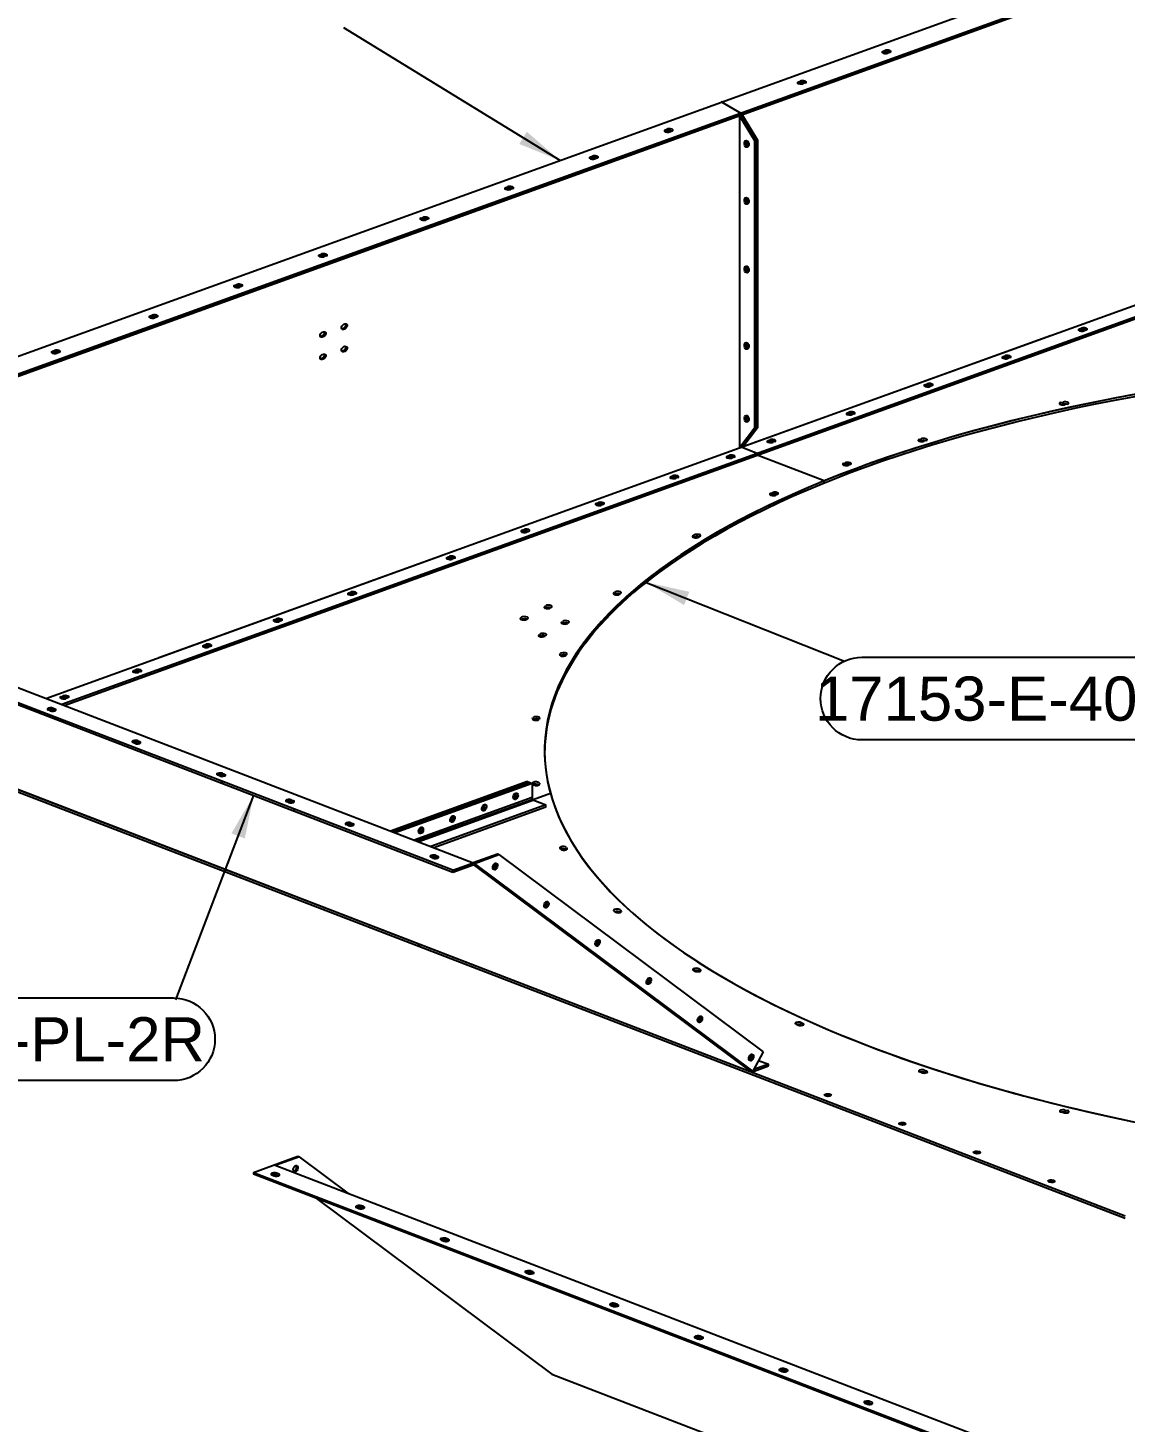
# Model space of a CAD drawing. Header units: millimetres. Extents: x 517777 to 536338, y -327622 to -292910.
# Drawn here: x 525717 to 527484, y -296902 to -294657 of the extents above; entities that cross this region are included whole.
import ezdxf
from ezdxf.enums import TextEntityAlignment as Align

# ---------------------------------------------------------------- set-up
doc = ezdxf.new("R2010")
doc.units = ezdxf.units.MM
doc.linetypes.add('CENTER', pattern=[50.8, 31.75, -6.35, 6.35, -6.35])
doc.layers.add('2', color=3, linetype='CENTER')
doc.layers.add('3-TEXT', color=7, linetype='Continuous')
doc.styles.add('sAMMM', font='swissl.ttf', dxfattribs={"height": 30})
doc.styles.add('style10', font='swissl.ttf', dxfattribs={"height": 40})
doc.dimstyles.new('1', dxfattribs={"dimtxt": 40, "dimasz": 15, "dimexe": 1.25, "dimexo": 1, "dimgap": 10, "dimtad": 1, "dimdec": 7, "dimdsep": 46, "dimtxsty": 'sAMMM', "dimcen": 2.5, "dimclrd": 8, "dimclre": 8, "dimclrt": 6, "dimadec": 0, "dimazin": 0, "dimtfac": 1, "dimtdec": 7, "dimtmove": 0, "dimatfit": 3, "dimfxl": 1, "dimarcsym": 0})

msp = doc.modelspace()

# ---------------------------------------------------------------- linework, layer by layer
at = {"color": 2, "extrusion": (0.012987, 0.927814, 0.372818)}
for p, q in [((528565.04, -294152.24, -4952.97), (524985.72, -295444.48, -4952.97)), ((528603.72, -294167.03, 49529.68), (525024.4, -295459.27, 49529.68)), ((528602.07, -294171.09, 49529.68), (525029.05, -295461.06, 49529.68)), ((525024.4, -295459.27, 49529.68), (527371.35, -294611.95, 49529.68)), ((527373.54, -294611.16, 49529.68), (526282.87, -295004.92, 49529.68)), ((527094.11, -294695, 49529.68), (527097.39, -294693.82, 49529.68)), ((527097.35, -294696.69, 49529.68), (527094.12, -294697.85, 49529.68)), ((527105.03, -294696.76, 49529.68), (527101.75, -294697.94, 49529.68)), ((526957.78, -294744.22, 49529.68), (526961.05, -294743.04, 49529.68)), ((526961.01, -294745.91, 49529.68), (526957.78, -294747.07, 49529.68)), ((526968.69, -294745.98, 49529.68), (526965.42, -294747.16, 49529.68)), ((526832.62, -294775.93, 49529.68), (526865.06, -294794.73, 49529.68)), ((526743.35, -294821.64, 49529.68), (526746.62, -294820.46, 49529.68)), ((526746.58, -294823.32, 49529.68), (526743.35, -294824.49, 49529.68)), ((526754.26, -294823.4, 49529.68), (526750.99, -294824.58, 49529.68)), ((526622.75, -294865.18, 49529.68), (526626.02, -294864, 49529.68)), ((526625.98, -294866.86, 49529.68), (526622.75, -294868.03, 49529.68)), ((526633.66, -294866.94, 49529.68), (526630.39, -294868.12, 49529.68)), ((526486.41, -294914.4, 49529.68), (526489.69, -294913.22, 49529.68)), ((526489.65, -294916.08, 49529.68), (526486.42, -294917.25, 49529.68)), ((526497.32, -294916.16, 49529.68), (526494.05, -294917.34, 49529.68)), ((526350.08, -294963.62, 49529.68), (526353.35, -294962.44, 49529.68)), ((526353.31, -294965.3, 49529.68), (526350.08, -294966.47, 49529.68)), ((526360.99, -294965.38, 49529.68), (526357.72, -294966.56, 49529.68)), ((526864.14, -295333.04, 49529.68), (527850.55, -294976.92, 49529.68)), ((526282.87, -295004.92, 49529.68), (525024.4, -295459.27, 49529.68)), ((526186.48, -295022.69, 49529.68), (526189.75, -295021.5, 49529.68)), ((526189.71, -295024.37, 49529.68), (526186.48, -295025.53, 49529.68)), ((526197.39, -295024.44, 49529.68), (526194.12, -295025.63, 49529.68)), ((526050.15, -295071.91, 49529.68), (526053.42, -295070.73, 49529.68)), ((526053.38, -295073.59, 49529.68), (526050.15, -295074.75, 49529.68)), ((526061.06, -295073.66, 49529.68), (526057.78, -295074.85, 49529.68)), ((526339.93, -295544.4, 49529.68), (527604.41, -295087.88, 49529.68)), ((527604.45, -295085.02, 49529.68), (526339.97, -295541.54, 49529.68)), ((525913.81, -295121.13, 49529.68), (525917.08, -295119.95, 49529.68)), ((525917.04, -295122.81, 49529.68), (525913.81, -295123.97, 49529.68)), ((525924.72, -295122.88, 49529.68), (525921.45, -295124.07, 49529.68)), ((527410.33, -295142.08, 49529.68), (527413.6, -295140.9, 49529.68)), ((527413.56, -295143.76, 49529.68), (527410.33, -295144.93, 49529.68)), ((527421.24, -295143.84, 49529.68), (527417.97, -295145.02, 49529.68)), ((525927.59, -295671.16, 49529.68), (527363.66, -295152.7, 49529.68)), ((525756.33, -295177.98, 49529.68), (525759.6, -295176.8, 49529.68)), ((525759.56, -295179.66, 49529.68), (525756.33, -295180.83, 49529.68)), ((525767.24, -295179.74, 49529.68), (525763.97, -295180.92, 49529.68)), ((527287.33, -295186.49, 49529.68), (527290.6, -295185.31, 49529.68)), ((527290.56, -295188.17, 49529.68), (527287.33, -295189.34, 49529.68)), ((527298.24, -295188.25, 49529.68), (527294.97, -295189.43, 49529.68)), ((527161.9, -295231.77, 49529.68), (527165.18, -295230.59, 49529.68)), ((527165.14, -295233.45, 49529.68), (527161.91, -295234.62, 49529.68)), ((527172.82, -295233.53, 49529.68), (527169.54, -295234.71, 49529.68)), ((527380.51, -295260.58, 49529.68), (527384.45, -295259.72, 49529.68)), ((527036.48, -295277.05, 49529.68), (527039.75, -295275.87, 49529.68)), ((527039.71, -295278.74, 49529.68), (527036.48, -295279.9, 49529.68)), ((527047.39, -295278.81, 49529.68), (527044.12, -295279.99, 49529.68)), ((527384.4, -295263.3, 49529.68), (527380.81, -295264.08, 49529.68)), ((527390.1, -295263.23, 49529.68), (527386.15, -295264.08, 49529.68)), ((526908.83, -295321.61, 49529.68), (526912.1, -295320.43, 49529.68)), ((526912.06, -295323.29, 49529.68), (526908.83, -295324.46, 49529.68)), ((526919.74, -295323.37, 49529.68), (526916.47, -295324.55, 49529.68)), ((527152.53, -295319.79, 49529.68), (527156.05, -295318.72, 49529.68)), ((527156, -295322.29, 49529.68), (527153.4, -295323.09, 49529.68)), ((527163.07, -295321.86, 49529.68), (527159.55, -295322.94, 49529.68)), ((526843.25, -295346.82, 49529.68), (526846.52, -295345.63, 49529.68)), ((526846.48, -295348.5, 49529.68), (526843.25, -295349.66, 49529.68)), ((526854.16, -295348.57, 49529.68), (526850.89, -295349.75, 49529.68)), ((526891.54, -295342.4, 49529.68), (526865.72, -295332.47, 49529.68)), ((526891.54, -295342.4, 49529.68), (526865.72, -295332.47, 49529.68)), ((526891.5, -295345.27, 49529.68), (526891.54, -295342.4, 49529.68)), ((526891.5, -295345.27, 49529.68), (526891.54, -295342.4, 49529.68)), ((526891.5, -295345.27, 49529.68), (526891.54, -295342.4, 49529.68)), ((526999.38, -295386.77, 49529.68), (526891.5, -295345.27, 49529.68)), ((527030.53, -295358.56, 104012.34), (527033.8, -295357.38, 104012.34)), ((527033.76, -295360.24, 104012.34), (527030.53, -295361.41, 104012.34)), ((527041.44, -295360.32, 104012.34), (527038.17, -295361.5, 104012.34)), ((526752.53, -295379.57, 49529.68), (526755.8, -295378.39, 49529.68)), ((526755.76, -295381.25, 49529.68), (526752.53, -295382.42, 49529.68)), ((526763.44, -295381.33, 49529.68), (526760.17, -295382.51, 49529.68)), ((526999.33, -295390.28, 49529.68), (526999.38, -295386.7, 49529.68)), ((526913.07, -295406.7, 104012.34), (526916.34, -295405.52, 104012.34)), ((526916.3, -295408.38, 104012.34), (526913.08, -295409.55, 104012.34)), ((526923.98, -295408.46, 104012.34), (526920.71, -295409.64, 104012.34)), ((526632.56, -295422.88, 49529.68), (526635.83, -295421.7, 49529.68)), ((526635.79, -295424.56, 49529.68), (526632.56, -295425.73, 49529.68)), ((526643.47, -295424.64, 49529.68), (526640.19, -295425.82, 49529.68)), ((524985.85, -295444.44, 49529.68), (526434.1, -296001.62, 49529.68)), ((524993.98, -295474.84, 49529.68), (526029.28, -295873.16, 49529.68)), ((526029.32, -295870.29, 49529.68), (524994.02, -295471.98, 49529.68)), ((526512.58, -295466.2, 49529.68), (526515.85, -295465.01, 49529.68)), ((526515.81, -295467.88, 49529.68), (526512.58, -295469.04, 49529.68)), ((526523.49, -295467.95, 49529.68), (526520.22, -295469.13, 49529.68)), ((526787.9, -295475.1, 49529.68), (526790.31, -295473.65, 49529.68)), ((526790.26, -295477.23, 49529.68), (526789.33, -295477.79, 49529.68)), ((526799.52, -295475.87, 49529.68), (526797.11, -295477.31, 49529.68)), ((525745.77, -295736.8, 49529.68), (526388.94, -295504.6, 49529.68)), ((526392.61, -295509.51, 49529.68), (526395.88, -295508.33, 49529.68)), ((526395.84, -295511.19, 49529.68), (526392.61, -295512.36, 49529.68)), ((526403.52, -295511.27, 49529.68), (526400.25, -295512.45, 49529.68)), ((526339.97, -295541.54, 49529.68), (526152.98, -295609.04, 49529.68)), ((526154.72, -295611.27, 49529.68), (526339.93, -295544.4, 49529.68)), ((526233.62, -295566.91, 49529.68), (526236.89, -295565.73, 49529.68)), ((526236.85, -295568.59, 49529.68), (526233.62, -295569.76, 49529.68)), ((526244.53, -295568.67, 49529.68), (526241.26, -295569.85, 49529.68)), ((526660.21, -295567.36, 49529.68), (526661.98, -295565.79, 49529.68)), ((526661.93, -295569.37, 49529.68), (526661.61, -295569.65, 49529.68)), ((526671.96, -295567.45, 49529.68), (526670.19, -295569.02, 49529.68)), ((526548.71, -295589.36, 49529.68), (526550.48, -295587.79, 49529.68)), ((526550.43, -295591.37, 49529.68), (526550.11, -295591.65, 49529.68)), ((526560.46, -295589.45, 49529.68), (526558.69, -295591.02, 49529.68)), ((526018.96, -295660.28, 49529.68), (526154.72, -295611.27, 49529.68)), ((526152.98, -295609.04, 49529.68), (526019, -295657.41, 49529.68)), ((526114.03, -295610.1, 49529.68), (526117.3, -295608.92, 49529.68)), ((526117.26, -295611.78, 49529.68), (526114.03, -295612.95, 49529.68)), ((526124.94, -295611.86, 49529.68), (526121.67, -295613.04, 49529.68)), ((526510.21, -295607.86, 49529.68), (526511.98, -295606.29, 49529.68)), ((526511.93, -295609.87, 49529.68), (526511.61, -295610.15, 49529.68)), ((526521.96, -295607.95, 49529.68), (526520.19, -295609.52, 49529.68)), ((526576.21, -295614.36, 49529.68), (526577.98, -295612.79, 49529.68)), ((526577.93, -295616.37, 49529.68), (526577.61, -295616.65, 49529.68)), ((526587.96, -295614.45, 49529.68), (526586.19, -295616.02, 49529.68)), ((526539.71, -295634.86, 49529.68), (526541.48, -295633.29, 49529.68)), ((526541.43, -295636.87, 49529.68), (526541.11, -295637.15, 49529.68)), ((526551.46, -295634.95, 49529.68), (526549.69, -295636.52, 49529.68)), ((526019, -295657.41, 49529.68), (525771.59, -295746.74, 49529.68)), ((525775.41, -295748.21, 49529.68), (526018.96, -295660.28, 49529.68)), ((526000.16, -295651.21, 49529.68), (526003.43, -295650.03, 49529.68)), ((526003.39, -295652.89, 49529.68), (526000.16, -295654.06, 49529.68)), ((526011.07, -295652.97, 49529.68), (526007.8, -295654.15, 49529.68)), ((526573.45, -295666.41, 49529.68), (526574.53, -295664.74, 49529.68)), ((526585.04, -295665.81, 49529.68), (526583.96, -295667.48, 49529.68)), ((525887.49, -295691.88, 49529.68), (525890.76, -295690.7, 49529.68)), ((525890.72, -295693.57, 49529.68), (525887.49, -295694.73, 49529.68)), ((525898.4, -295693.64, 49529.68), (525895.13, -295694.82, 49529.68)), ((525757.39, -295752.66, 49529.68), (525760.67, -295753.92, 49529.68)), ((525770.52, -295734.11, 49529.68), (525773.79, -295732.93, 49529.68)), ((525773.75, -295735.8, 49529.68), (525770.52, -295736.96, 49529.68)), ((525781.43, -295735.87, 49529.68), (525778.16, -295737.05, 49529.68)), ((525753.03, -295756.67, 49529.68), (525749.76, -295755.42, 49529.68)), ((525760.62, -295756.78, 49529.68), (525757.35, -295755.52, 49529.68)), ((525761.39, -295767.21, 49529.68), (525761.35, -295770.08, 49529.68)), ((526529.76, -295769.81, 49529.68), (526530.12, -295768.09, 49529.68)), ((526540.88, -295768.54, 49529.68), (526540.52, -295770.25, 49529.68)), ((525527.79, -295820.82, 49529.68), (526346.23, -296135.7, 49529.68)), ((525527.84, -295817.24, 49529.68), (526346.28, -296132.12, 49529.68)), ((526451.35, -296172.54, 49529.68), (525530.02, -295818.08, 49529.68)), ((525889.44, -295809.15, 49529.68), (525886.16, -295807.89, 49529.68)), ((525897.03, -295809.26, 49529.68), (525893.76, -295808, 49529.68)), ((525893.8, -295805.14, 49529.68), (525897.07, -295806.4, 49529.68)), ((526025.84, -295861.63, 49529.68), (526022.57, -295860.38, 49529.68)), ((526033.44, -295861.74, 49529.68), (526030.16, -295860.48, 49529.68)), ((526030.2, -295857.62, 49529.68), (526033.48, -295858.88, 49529.68)), ((526029.32, -295870.29, 49529.68), (526029.28, -295873.16, 49529.68)), ((526029.28, -295873.16, 49529.68), (526401.34, -296016.3, 49529.68)), ((526401.38, -296013.44, 49529.68), (526029.32, -295870.29, 49529.68)), ((526521.6, -295870.82, 49529.68), (526301.06, -295950.44, 49529.68)), ((526525.28, -295872.23, 49529.68), (526304.74, -295951.86, 49529.68)), ((526528.97, -295873.65, 49529.68), (526308.43, -295953.28, 49529.68)), ((526530.19, -295875.01, 49529.68), (526529.83, -295873.28, 49529.68)), ((526558.52, -295889.91, 49529.68), (526530.53, -295900.02, 49529.68)), ((526540.6, -295873.09, 49529.68), (526540.96, -295874.82, 49529.68)), ((526136.75, -295904.3, 49529.68), (526133.47, -295903.04, 49529.68)), ((526144.34, -295904.41, 49529.68), (526141.07, -295903.15, 49529.68)), ((526141.11, -295900.29, 49529.68), (526144.38, -295901.55, 49529.68)), ((526528.97, -295896.56, 49529.68), (526339.15, -295965.09, 49529.68)), ((526529.94, -295899.38, 49529.68), (526343.4, -295966.73, 49529.68)), ((526531.93, -295900.87, 49529.68), (526346.35, -295967.86, 49529.68)), ((526551.19, -295908.28, 49529.68), (526365.62, -295975.27, 49529.68)), ((526551.19, -295911.88, 49529.68), (526370.44, -295977.13, 49529.68)), ((526145.11, -295914.84, 49529.68), (526145.07, -295917.7, 49529.68)), ((526232.88, -295941.29, 49529.68), (526229.6, -295940.03, 49529.68)), ((526240.47, -295941.39, 49529.68), (526237.2, -295940.13, 49529.68)), ((526237.24, -295937.27, 49529.68), (526240.51, -295938.53, 49529.68)), ((526574.76, -295979.42, 49529.68), (526573.68, -295977.72, 49529.68)), ((526584.18, -295976.91, 49529.68), (526585.26, -295978.6, 49529.68)), ((526369.28, -295993.77, 49529.68), (526366.01, -295992.51, 49529.68)), ((526376.88, -295993.87, 49529.68), (526373.6, -295992.61, 49529.68)), ((526373.64, -295989.75, 49529.68), (526376.92, -295991.01, 49529.68)), ((526401.38, -296013.44, 49529.68), (526473.25, -295987.49, 49529.68)), ((526473.25, -295987.49, 49529.68), (526434.1, -296001.62, 49529.68)), ((526434.1, -296001.62, 49529.68), (526882.33, -296335.95, 49529.68)), ((526436.28, -296002.46, 49529.68), (526434.1, -296001.62, 49529.68)), ((526436.28, -296002.46, 49529.68), (526475.43, -295988.33, 49529.68)), ((526475.43, -295988.33, 49529.68), (526473.25, -295987.49, 49529.68)), ((526475.43, -295988.33, 49529.68), (526900.94, -296305.71, 49529.68)), ((526401.34, -296016.3, 49529.68), (526434.06, -296004.49, 49529.68)), ((526401.38, -296013.44, 49529.68), (526401.34, -296016.3, 49529.68)), ((526434.07, -296004.01, 49529.68), (526434.06, -296004.49, 49529.68)), ((526434.07, -296004.01, 49529.68), (526882.29, -296338.34, 49529.68)), ((526884.51, -296336.79, 49529.68), (526436.28, -296002.46, 49529.68)), ((526662.35, -296080.46, 49529.68), (526660.58, -296078.85, 49529.68)), ((526670.86, -296081.32, 49529.68), (526670.51, -296081.01, 49529.68)), ((526670.56, -296077.43, 49529.68), (526672.33, -296079.04, 49529.68)), ((526346.28, -296132.12, 49529.68), (526346.23, -296135.7, 49529.68)), ((526346.23, -296135.7, 49529.68), (526346.28, -296132.12, 49529.68)), ((526346.23, -296135.7, 49529.68), (527483.87, -296573.39, 49529.68)), ((526346.28, -296132.12, 49529.68), (527483.92, -296569.81, 49529.68)), ((526790.82, -296175.67, 49529.68), (526788.4, -296174.17, 49529.68)), ((526798.53, -296176.35, 49529.68), (526797.56, -296175.75, 49529.68)), ((526797.61, -296172.17, 49529.68), (526800.03, -296173.67, 49529.68)), ((526956.99, -296262.68, 49529.68), (526953.99, -296261.33, 49529.68)), ((526963.9, -296263.17, 49529.68), (526962.15, -296262.39, 49529.68)), ((526962.2, -296258.81, 49529.68), (526965.21, -296260.16, 49529.68)), ((526878.42, -296313.64, 49529.68), (526880.63, -296314.49, 49529.68)), ((526900.94, -296305.71, 49529.68), (526884.51, -296336.79, 49529.68)), ((526882.29, -296338.34, 49529.68), (526909.56, -296328.5, 49529.68)), ((526884.51, -296336.79, 49529.68), (526882.33, -296335.95, 49529.68)), ((526909.6, -296325.63, 49529.68), (526885.88, -296334.2, 49529.68)), ((526893.65, -296319.5, 49529.68), (526909.6, -296325.63, 49529.68)), ((526909.56, -296328.5, 49529.68), (526909.6, -296325.63, 49529.68)), ((527156.79, -296339.35, 49529.68), (527153.27, -296338.19, 49529.68)), ((527162.87, -296339.66, 49529.68), (527160.23, -296338.79, 49529.68)), ((527160.28, -296335.21, 49529.68), (527163.8, -296336.37, 49529.68)), ((527385.28, -296403.8, 49529.68), (527381.33, -296402.85, 49529.68)), ((527390.56, -296403.94, 49529.68), (527386.92, -296403.07, 49529.68)), ((527386.97, -296399.49, 49529.68), (527390.92, -296400.44, 49529.68)), ((526080, -296499.83, 49529.68), (526151.87, -296473.88, 49529.68)), ((526154.05, -296474.72, 49529.68), (526114.9, -296488.85, 49529.68)), ((527583.59, -297053.9, 49529.68), (526114.9, -296488.85, 49529.68)), ((526151.87, -296473.88, 49529.68), (526154.05, -296474.72, 49529.68)), ((526234.89, -296535.02, 49529.68), (526154.05, -296474.72, 49529.68)), ((526080, -296499.83, 49529.68), (526079.96, -296502.69, 49529.68)), ((527550.83, -297068.58, 49529.68), (526079.96, -296502.69, 49529.68)), ((526080, -296499.83, 49529.68), (527550.87, -297065.72, 49529.68)), ((526110, -296504.05, 49529.68), (526113.28, -296505.31, 49529.68)), ((526117.6, -296504.16, 49529.68), (526120.87, -296505.41, 49529.68)), ((526120.91, -296502.55, 49529.68), (526117.64, -296501.29, 49529.68)), ((526181.57, -296541.78, 49529.68), (526560.91, -296824.73, 49529.68)), ((526246.41, -296556.53, 49529.68), (526249.68, -296557.79, 49529.68)), ((526254.01, -296556.64, 49529.68), (526257.28, -296557.89, 49529.68)), ((526257.32, -296555.03, 49529.68), (526254.05, -296553.77, 49529.68)), ((526393.73, -296607.51, 49529.68), (526390.45, -296606.25, 49529.68)), ((526382.82, -296609.01, 49529.68), (526386.09, -296610.27, 49529.68)), ((526390.41, -296609.12, 49529.68), (526393.69, -296610.38, 49529.68)), ((526519.23, -296661.49, 49529.68), (526522.5, -296662.75, 49529.68)), ((526526.82, -296661.6, 49529.68), (526530.09, -296662.86, 49529.68)), ((526530.13, -296659.99, 49529.68), (526526.86, -296658.73, 49529.68)), ((526655.63, -296713.97, 49529.68), (526658.91, -296715.23, 49529.68)), ((526663.23, -296714.08, 49529.68), (526666.5, -296715.34, 49529.68)), ((526666.54, -296712.47, 49529.68), (526663.27, -296711.21, 49529.68)), ((526802.95, -296764.95, 49529.68), (526799.67, -296763.69, 49529.68)), ((526792.04, -296766.45, 49529.68), (526795.31, -296767.71, 49529.68)), ((526799.63, -296766.56, 49529.68), (526802.91, -296767.82, 49529.68)), ((526560.91, -296824.73, 49529.68), (527905.5, -297342.04, 49529.68)), ((526928.45, -296818.93, 49529.68), (526931.72, -296820.19, 49529.68)), ((526936.04, -296819.04, 49529.68), (526939.31, -296820.3, 49529.68)), ((526939.35, -296817.43, 49529.68), (526936.08, -296816.17, 49529.68)), ((527064.85, -296871.41, 49529.68), (527068.13, -296872.67, 49529.68)), ((527072.45, -296871.52, 49529.68), (527075.72, -296872.78, 49529.68)), ((527075.76, -296869.91, 49529.68), (527072.49, -296868.65, 49529.68))]:
    msp.add_line(p, q, dxfattribs=at)
at = {"color": 2, "extrusion": (0.209441, 0.903959, 0.372818)}
for p, q in [((526863.08, -294798.92, 49529.68), (526887.12, -294838.54, 49529.68)), ((526863.44, -295332.89, 49529.68), (526863.44, -294799.5, 49529.68)), ((526865.12, -294798.18, 49529.68), (526889.42, -294838.23, 49529.68)), ((526865.12, -294798.18, 49529.68), (526889.42, -294838.23, 49529.68)), ((526867.16, -294797.45, 49529.68), (526891.71, -294837.92, 49529.68)), ((526889.42, -294838.23, 49529.68), (526887.12, -294838.54, 49529.68)), ((526887.12, -294838.54, 49529.68), (526887.12, -295301.74, 49529.68)), ((526891.71, -294837.92, 49529.68), (526889.42, -294838.23, 49529.68)), ((526889.42, -294838.23, 49529.68), (526889.42, -295301.44, 49529.68)), ((526889.42, -294838.23, 49529.68), (526889.42, -295301.44, 49529.68)), ((526891.71, -294837.92, 49529.68), (526891.71, -295301.13, 49529.68)), ((526887.12, -295301.74, 49529.68), (526863.44, -295332.89, 49529.68)), ((526889.42, -295301.44, 49529.68), (526865.74, -295332.59, 49529.68)), ((526889.42, -295301.44, 49529.68), (526865.74, -295332.59, 49529.68)), ((526891.71, -295301.13, 49529.68), (526868.04, -295332.28, 49529.68)), ((526889.42, -295301.44, 49529.68), (526887.12, -295301.74, 49529.68)), ((526891.71, -295301.13, 49529.68), (526889.42, -295301.44, 49529.68))]:
    msp.add_line(p, q, dxfattribs=at)
at = {"color": 2}
for p, q in [((526865.06, -294794.73, 49529.68), (526865.08, -294798.2, 49529.68)), ((526521.6, -295870.82, 49529.68), (526528.97, -295873.65, 49529.68)), ((526528.97, -295873.65, 49529.68), (526528.97, -295896.56, 49529.68)), ((526531.93, -295900.87, 49529.68), (526551.19, -295908.28, 49529.68)), ((526551.19, -295911.88, 49529.68), (526551.19, -295908.28, 49529.68))]:
    msp.add_line(p, q, dxfattribs=at)
msp.add_arc((526533.58, -295896.56, 49529.68), 4.61, 180, 248.95667, dxfattribs=at)
for centre, major_axis, ratio, start_param, end_param in [((527097.93, -294696.47, 49529.68), (-5.4, 0.08), 0.3728176, 5.5032742, 8.6448669), ((527101.17, -294698.15, 49529.68), (-5.4, 0.08), 0.3728176, 3.932611, 5.5032742), ((527101.21, -294695.29, 49529.68), (5.4, -0.08), 0.3728176, 5.5032742, 8.6448669), ((526961.6, -294745.69, 49529.68), (-5.4, 0.08), 0.3728176, 5.5032742, 8.6448669), ((526964.83, -294747.38, 49529.68), (-5.4, 0.08), 0.3728176, 3.932611, 5.5032742), ((526964.87, -294744.51, 49529.68), (5.4, -0.08), 0.3728176, 5.5032742, 8.6448669), ((526747.17, -294823.11, 49529.68), (-5.4, 0.08), 0.3728176, 5.5032742, 8.6448669), ((526750.4, -294824.79, 49529.68), (-5.4, 0.08), 0.3728176, 3.932611, 5.5032742), ((526750.44, -294821.93, 49529.68), (5.4, -0.08), 0.3728176, 5.5032742, 8.6448669), ((526876.55, -294843.78, 49529.68), (-0.72, 5.35), 0.659718, 0.3315082, 2.8100845), ((526876.55, -294843.78, 49529.68), (0.72, -5.35), 0.659718, 3.4731008, 5.9516771), ((526878.85, -294843.48, 49529.68), (-0.72, 5.35), 0.659718, 0.7088206, 2.432772), ((526626.57, -294866.65, 49529.68), (-5.4, 0.08), 0.3728176, 5.5032742, 8.6448669), ((526629.8, -294868.33, 49529.68), (-5.4, 0.08), 0.3728176, 3.932611, 5.5032742), ((526629.84, -294865.47, 49529.68), (5.4, -0.08), 0.3728176, 5.5032742, 8.6448669), ((526490.23, -294915.87, 49529.68), (-5.4, 0.08), 0.3728176, 5.5032742, 8.6448669), ((526493.47, -294917.55, 49529.68), (-5.4, 0.08), 0.3728176, 3.932611, 5.5032742), ((526493.51, -294914.69, 49529.68), (5.4, -0.08), 0.3728176, 5.5032742, 8.6448669), ((526876.55, -294935.54, 49529.68), (-0.72, 5.35), 0.659718, 0.3315082, 2.8100845), ((526876.55, -294935.54, 49529.68), (0.72, -5.35), 0.659718, 3.4731008, 5.9516771), ((526878.85, -294935.24, 49529.68), (-0.72, 5.35), 0.659718, 0.7088206, 2.432772), ((526353.9, -294965.09, 49529.68), (-5.4, 0.08), 0.3728176, 5.5032742, 8.6448669), ((526357.13, -294966.77, 49529.68), (-5.4, 0.08), 0.3728176, 3.932611, 5.5032742), ((526357.17, -294963.91, 49529.68), (5.4, -0.08), 0.3728176, 5.5032742, 8.6448669), ((526190.3, -295024.16, 49529.68), (-5.4, 0.08), 0.3728176, 5.5032742, 8.6448669), ((526193.53, -295025.84, 49529.68), (-5.4, 0.08), 0.3728176, 3.932611, 5.5032742), ((526193.57, -295022.97, 49529.68), (5.4, -0.08), 0.3728176, 5.5032742, 8.6448669), ((526876.55, -295046.02, 49529.68), (-0.72, 5.35), 0.659718, 0.3315082, 2.8100845), ((526876.55, -295046.02, 49529.68), (0.72, -5.35), 0.659718, 3.4731008, 5.9516771), ((526878.85, -295045.71, 49529.68), (-0.72, 5.35), 0.659718, 0.7088206, 2.432772), ((526053.97, -295073.38, 49529.68), (-5.4, 0.08), 0.3728176, 5.5032742, 8.6448669), ((526057.2, -295075.06, 49529.68), (-5.4, 0.08), 0.3728176, 3.932611, 5.5032742), ((526057.24, -295072.19, 49529.68), (5.4, -0.08), 0.3728176, 5.5032742, 8.6448669), ((525917.63, -295122.6, 49529.68), (-5.4, 0.08), 0.3728176, 5.5032742, 8.6448669), ((525920.86, -295124.28, 49529.68), (-5.4, 0.08), 0.3728176, 3.932611, 5.5032742), ((525920.9, -295121.42, 49529.68), (5.4, -0.08), 0.3728176, 5.5032742, 8.6448669), ((526190.38, -295149.15, 49529.68), (-3.99, -3.64), 0.659718, 1.0517075, 2.8100845), ((526224.85, -295136.71, 49529.68), (-3.99, -3.64), 0.659718, 0.3315082, 1.0517075), ((526224.85, -295136.71, 49529.68), (-3.99, -3.64), 0.659718, 1.0517075, 2.8100845), ((527414.15, -295143.55, 49529.68), (-5.4, 0.08), 0.3728176, 5.5032742, 8.6448669), ((527415.75, -295145.82, 49529.68), (5.4, -0.08), 0.3728176, 0.7910183, 2.7878469), ((527417.38, -295145.23, 49529.68), (-5.4, 0.08), 0.3728176, 3.932611, 5.5032742), ((527417.42, -295142.37, 49529.68), (5.4, -0.08), 0.3728176, 5.5032742, 8.6448669), ((526190.38, -295149.15, 49529.68), (-3.99, -3.64), 0.659718, 0.3315082, 1.0517075), ((526224.85, -295172.71, 49529.68), (-3.99, -3.64), 0.659718, 1.0517075, 2.8100845), ((526876.55, -295169.06, 49529.68), (-0.72, 5.35), 0.659718, 0.3315082, 2.8100845), ((526876.55, -295169.06, 49529.68), (0.72, -5.35), 0.659718, 3.4731008, 5.9516771), ((526878.85, -295168.75, 49529.68), (-0.72, 5.35), 0.659718, 0.7088206, 2.432772), ((525760.15, -295179.45, 49529.68), (-5.4, 0.08), 0.3728176, 5.5032742, 8.6448669), ((525763.38, -295181.13, 49529.68), (-5.4, 0.08), 0.3728176, 3.932611, 5.5032742), ((525763.42, -295178.27, 49529.68), (5.4, -0.08), 0.3728176, 5.5032742, 8.6448669), ((526190.38, -295185.15, 49529.68), (-3.99, -3.64), 0.659718, 0.3315082, 1.0517075), ((526190.38, -295185.15, 49529.68), (-3.99, -3.64), 0.659718, 1.0517075, 2.8100845), ((526224.85, -295172.71, 49529.68), (-3.99, -3.64), 0.659718, 0.3315082, 1.0517075), ((527291.15, -295187.96, 49529.68), (-5.4, 0.08), 0.3728176, 5.5032742, 8.6448669), ((527292.75, -295190.23, 49529.68), (5.4, -0.08), 0.3728176, 0.7910183, 2.7878469), ((527294.38, -295189.64, 49529.68), (-5.4, 0.08), 0.3728176, 3.932611, 5.5032742), ((527294.42, -295186.78, 49529.68), (5.4, -0.08), 0.3728176, 5.5032742, 8.6448669), ((528322.18, -295842.94, 49529.68), (-1773.1, 24.82, 0), 0.3728176, -1.2252297, 1.4261079), ((527165.72, -295233.24, 49529.68), (-5.4, 0.08), 0.3728176, 5.5032742, 8.6448669), ((527167.32, -295235.51, 49529.68), (5.4, -0.08), 0.3728176, 0.7910183, 2.7878469), ((527168.96, -295234.92, 49529.68), (-5.4, 0.08), 0.3728176, 3.932611, 5.5032742), ((527169, -295232.06, 49529.68), (5.4, -0.08), 0.3728176, 5.5032742, 8.6448669), ((528322.2, -295846.55, 49529.68), (-1773.1, 24.82, 0), 0.3728176, 5.1802035, 5.826595), ((528322.25, -295842.97, 49529.68), (1773.1, -24.82, 0), 0.3728176, 2.0386109, 2.6850023), ((527383.33, -295262.33, 49529.68), (-5.4, 0.08), 0.3728176, 5.2676548, 8.4092474), ((527387.27, -295261.47, 49529.68), (5.4, -0.08), 0.3728176, 5.2676548, 8.4092474), ((526876.55, -295286.23, 49529.68), (-0.72, 5.35), 0.659718, 0.3315082, 2.8100845), ((526876.55, -295286.23, 49529.68), (0.72, -5.35), 0.659718, 3.4731008, 5.9516771), ((526878.85, -295285.93, 49529.68), (-0.72, 5.35), 0.659718, 0.7088206, 2.432772), ((527040.3, -295278.52, 49529.68), (-5.4, 0.08), 0.3728176, 5.5032742, 8.6448669), ((527041.89, -295280.8, 49529.68), (5.4, -0.08), 0.3728176, 0.7910183, 2.7878469), ((527043.53, -295280.21, 49529.68), (-5.4, 0.08), 0.3728176, 3.932611, 5.5032742), ((527043.57, -295277.34, 49529.68), (5.4, -0.08), 0.3728176, 5.5032742, 8.6448669), ((527387.22, -295265.05, 49529.68), (5.4, -0.08), 0.3728176, 1.0912531, 2.1260621), ((526912.65, -295323.08, 49529.68), (-5.4, 0.08), 0.3728176, 5.5032742, 8.6448669), ((526914.24, -295325.35, 49529.68), (5.4, -0.08), 0.3728176, 0.7910183, 2.7878469), ((526915.88, -295324.76, 49529.68), (-5.4, 0.08), 0.3728176, 3.932611, 5.5032742), ((526915.92, -295321.9, 49529.68), (5.4, -0.08), 0.3728176, 5.5032742, 8.6448669), ((527156.04, -295321.37, 49529.68), (-5.4, 0.08), 0.3728176, 5.4247344, 8.5663271), ((527159.51, -295323.87, 49529.68), (5.4, -0.08), 0.3728176, 1.0650975, 2.2831418), ((527159.56, -295320.29, 49529.68), (5.4, -0.08), 0.3728176, 5.4247344, 8.5663271), ((526847.07, -295348.29, 49529.68), (-5.4, 0.08), 0.3728176, 5.5032742, 8.6448669), ((526848.66, -295350.56, 49529.68), (5.4, -0.08), 0.3728176, 0.7910183, 2.7878469), ((526850.3, -295349.97, 49529.68), (-5.4, 0.08), 0.3728176, 3.932611, 5.5032742), ((526850.34, -295347.1, 49529.68), (5.4, -0.08), 0.3728176, 5.5032742, 8.6448669), ((527034.35, -295360.03, 104012.34), (-5.4, 0.08), 0.3728176, 5.5032742, 8.6448669), ((527035.95, -295362.3, 104012.34), (5.4, -0.08), 0.3728176, 0.7910183, 2.7878469), ((527037.58, -295361.71, 104012.34), (-5.4, 0.08), 0.3728176, 3.932611, 5.5032742), ((527037.62, -295358.85, 104012.34), (5.4, -0.08), 0.3728176, 5.5032742, 8.6448669), ((526756.35, -295381.04, 49529.68), (-5.4, 0.08), 0.3728176, 5.5032742, 8.6448669), ((526757.94, -295383.31, 49529.68), (5.4, -0.08), 0.3728176, 0.7910183, 2.7878469), ((526759.58, -295382.72, 49529.68), (-5.4, 0.08), 0.3728176, 3.932611, 5.5032742), ((526759.62, -295379.86, 49529.68), (5.4, -0.08), 0.3728176, 5.5032742, 8.6448669), ((526916.89, -295408.17, 104012.34), (-5.4, 0.08), 0.3728176, 5.5032742, 8.6448669), ((526918.49, -295410.44, 104012.34), (5.4, -0.08), 0.3728176, 0.7910183, 2.7878469), ((526920.12, -295409.85, 104012.34), (-5.4, 0.08), 0.3728176, 3.932611, 5.5032742), ((526920.16, -295406.99, 104012.34), (5.4, -0.08), 0.3728176, 5.5032742, 8.6448669), ((526636.38, -295424.35, 49529.68), (-5.4, 0.08), 0.3728176, 5.5032742, 8.6448669), ((526637.97, -295426.62, 49529.68), (5.4, -0.08), 0.3728176, 0.7910183, 2.7878469), ((526639.61, -295426.03, 49529.68), (-5.4, 0.08), 0.3728176, 3.932611, 5.5032742), ((526639.65, -295423.17, 49529.68), (5.4, -0.08), 0.3728176, 5.5032742, 8.6448669), ((526516.4, -295467.67, 49529.68), (-5.4, 0.08), 0.3728176, 5.5032742, 8.6448669), ((526518, -295469.94, 49529.68), (5.4, -0.08), 0.3728176, 0.7910183, 2.7878469), ((526519.63, -295469.35, 49529.68), (-5.4, 0.08), 0.3728176, 3.932611, 5.5032742), ((526519.67, -295466.48, 49529.68), (5.4, -0.08), 0.3728176, 5.5032742, 8.6448669), ((526792.5, -295476.2, 49529.68), (-5.4, 0.08), 0.3728176, 5.7388937, 8.8804863), ((526794.87, -295478.34, 49529.68), (-5.4, 0.08), 0.3728176, 4.0885717, 5.7388937), ((526794.92, -295474.76, 49529.68), (5.4, -0.08), 0.3728176, 5.7388937, 8.8804863), ((526399.7, -295509.8, 49529.68), (5.4, -0.08), 0.3728176, 5.5032742, 8.6448669), ((526396.43, -295510.98, 49529.68), (-5.4, 0.08), 0.3728176, 5.5032742, 8.6448669), ((526398.02, -295513.25, 49529.68), (5.4, -0.08), 0.3728176, 0.7910183, 2.7878469), ((526399.66, -295512.66, 49529.68), (-5.4, 0.08), 0.3728176, 3.932611, 5.5032742), ((528322.25, -295842.97, 49529.68), (1773.1, -24.82, 0), 0.3728176, 2.6850023, 3.4616984), ((528322.2, -295846.55, 49529.68), (-1773.1, 24.82, 0), 0.3728176, 5.826595, 6.2804782), ((526237.44, -295568.38, 49529.68), (-5.4, 0.08), 0.3728176, 5.5032742, 8.6448669), ((526239.04, -295570.65, 49529.68), (5.4, -0.08), 0.3728176, 0.7910183, 2.7878469), ((526240.67, -295570.06, 49529.68), (-5.4, 0.08), 0.3728176, 3.932611, 5.5032742), ((526240.71, -295567.2, 49529.68), (5.4, -0.08), 0.3728176, 5.5032742, 8.6448669), ((526665.2, -295568.19, 49529.68), (-5.4, 0.08), 0.3728176, 5.8959733, 9.037566), ((526666.92, -295570.2, 49529.68), (-5.4, 0.08), 0.3728176, 3.9902564, 5.8959733), ((526666.97, -295566.62, 49529.68), (5.4, -0.08), 0.3728176, 5.8959733, 9.037566), ((526553.7, -295590.19, 49529.68), (-5.4, 0.08), 0.3728176, 5.8959733, 9.037566), ((526555.42, -295592.2, 49529.68), (-5.4, 0.08), 0.3728176, 3.9902564, 5.8959733), ((526555.47, -295588.62, 49529.68), (5.4, -0.08), 0.3728176, 5.8959733, 9.037566), ((526117.85, -295611.57, 49529.68), (-5.4, 0.08), 0.3728176, 5.5032742, 8.6448669), ((526119.06, -295613.96, 49529.68), (5.4, -0.08), 0.3728176, 2.4572559, 2.6882557), ((526119.06, -295613.96, 49529.68), (5.4, -0.08), 0.3728176, 0.7908853, 2.2661072), ((526121.08, -295613.25, 49529.68), (-5.4, 0.08), 0.3728176, 3.932611, 5.5032742), ((526121.12, -295610.39, 49529.68), (5.4, -0.08), 0.3728176, 5.5032742, 8.6448669), ((526119.06, -295613.96, 49529.68), (5.4, -0.08), 0.3728176, 0.7864545, 0.7908853), ((526515.2, -295608.69, 49529.68), (-5.4, 0.08), 0.3728176, 5.8959733, 9.037566), ((526516.92, -295610.7, 49529.68), (-5.4, 0.08), 0.3728176, 3.9902564, 5.8959733), ((526516.97, -295607.12, 49529.68), (5.4, -0.08), 0.3728176, 5.8959733, 9.037566), ((526581.2, -295615.19, 49529.68), (-5.4, 0.08), 0.3728176, 5.8959733, 9.037566), ((526582.92, -295617.2, 49529.68), (-5.4, 0.08), 0.3728176, 3.9902564, 5.8959733), ((526582.97, -295613.62, 49529.68), (5.4, -0.08), 0.3728176, 5.8959733, 9.037566), ((526544.7, -295635.69, 49529.68), (-5.4, 0.08), 0.3728176, 5.8959733, 9.037566), ((526546.42, -295637.7, 49529.68), (-5.4, 0.08), 0.3728176, 3.9902564, 5.8959733), ((526546.47, -295634.12, 49529.68), (5.4, -0.08), 0.3728176, 5.8959733, 9.037566), ((526003.98, -295652.68, 49529.68), (-5.4, 0.08), 0.3728176, 5.5032742, 8.6448669), ((526005.19, -295655.08, 49529.68), (5.4, -0.08), 0.3728176, 2.4572559, 2.6882557), ((526005.19, -295655.08, 49529.68), (5.4, -0.08), 0.3728176, 0.7908853, 2.2661072), ((526007.21, -295654.36, 49529.68), (-5.4, 0.08), 0.3728176, 3.932611, 5.5032742), ((526007.25, -295651.5, 49529.68), (5.4, -0.08), 0.3728176, 5.5032742, 8.6448669), ((526005.19, -295655.08, 49529.68), (5.4, -0.08), 0.3728176, 0.7864545, 0.7908853), ((526579.78, -295665.28, 49529.68), (5.4, -0.08), 0.3728176, 6.0530529, 9.1946456), ((526578.71, -295666.94, 49529.68), (-5.4, 0.08), 0.3728176, 6.0530529, 9.1946456), ((526579.73, -295668.86, 49529.68), (-5.4, 0.08), 0.3728176, 3.8485142, 5.9850458), ((525891.31, -295693.35, 49529.68), (-5.4, 0.08), 0.3728176, 5.5032742, 8.6448669), ((525893.25, -295695.49, 49529.68), (5.4, -0.08), 0.3728176, 2.456172, 2.8888374), ((525893.25, -295695.49, 49529.68), (5.4, -0.08), 0.3728176, 0.7908853, 2.2671912), ((525894.54, -295695.04, 49529.68), (-5.4, 0.08), 0.3728176, 3.932611, 5.5032742), ((525894.58, -295692.17, 49529.68), (5.4, -0.08), 0.3728176, 5.5032742, 8.6448669), ((525893.25, -295695.49, 49529.68), (5.4, -0.08), 0.3728176, 0.7865574, 0.7908853), ((525777.61, -295734.4, 49529.68), (5.4, -0.08), 0.3728176, 5.5032742, 8.6448669), ((525753.57, -295754.04, 49529.68), (-5.4, 0.08), 0.3728176, 3.9324779, 7.0740706), ((525753.53, -295756.9, 49529.68), (-5.4, 0.08), 0.3728176, 3.9324779, 5.4921046), ((525756.85, -295755.3, 49529.68), (5.4, -0.08), 0.3728176, 3.9324779, 7.0740706), ((525774.34, -295735.58, 49529.68), (-5.4, 0.08), 0.3728176, 5.5032742, 8.6448669), ((525776.28, -295737.72, 49529.68), (5.4, -0.08), 0.3728176, 2.456172, 2.8888374), ((525776.28, -295737.72, 49529.68), (5.4, -0.08), 0.3728176, 0.7908853, 2.2671912), ((525777.57, -295737.27, 49529.68), (-5.4, 0.08), 0.3728176, 3.932611, 5.5032742), ((525776.28, -295737.72, 49529.68), (5.4, -0.08), 0.3728176, 0.7865574, 0.7908853), ((526535.14, -295770.03, 49529.68), (-5.4, 0.08), 0.3728176, 6.2101326, 9.3517252), ((526535.5, -295768.31, 49529.68), (5.4, -0.08), 0.3728176, 6.2101326, 9.3517252), ((526535.45, -295771.89, 49529.68), (-5.4, 0.08), 0.3728176, 3.6901126, 5.870029), ((525889.98, -295806.52, 49529.68), (-5.4, 0.08), 0.3728176, 3.9324779, 7.0740706), ((525889.94, -295809.38, 49529.68), (-5.4, 0.08), 0.3728176, 3.9324779, 5.4921046), ((525893.25, -295807.78, 49529.68), (5.4, -0.08), 0.3728176, 3.9324779, 7.0740706), ((526026.39, -295859, 49529.68), (-5.4, 0.08), 0.3728176, 3.9324779, 7.0740706), ((526026.35, -295861.86, 49529.68), (-5.4, 0.08), 0.3728176, 3.9324779, 5.4921046), ((526029.66, -295860.26, 49529.68), (5.4, -0.08), 0.3728176, 3.9324779, 7.0740706), ((526498.06, -295892.61, 49529.68), (1.94, 5.04), 0.6525176, 5.2267639, 5.5575587), ((526500.24, -295893.45, 49529.68), (-1.94, -5.04), 0.6525176, 2.0851712, 2.8033793), ((526500.24, -295893.45, 49529.68), (1.94, 5.04), 0.6525176, 5.2267639, 5.944972), ((526535.21, -295873.19, 49529.68), (5.4, -0.08), 0.3728176, 0.0840269, 3.2256196), ((526535.58, -295874.91, 49529.68), (-5.4, 0.08), 0.3728176, 0.0840269, 3.2256196), ((526535.16, -295876.77, 49529.68), (-5.4, 0.08), 0.3728176, 3.5455036, 5.723821), ((526137.29, -295901.67, 49529.68), (-5.4, 0.08), 0.3728176, 3.9324779, 7.0740706), ((526137.25, -295904.53, 49529.68), (-5.4, 0.08), 0.3728176, 3.9324779, 5.4921046), ((526140.57, -295902.92, 49529.68), (5.4, -0.08), 0.3728176, 3.9324779, 7.0740706), ((526447.23, -295910.96, 49529.68), (1.94, 5.04), 0.6525176, 3.8672192, 5.2267639), ((526449.41, -295911.8, 49529.68), (-1.94, -5.04), 0.6525176, 0.3382133, 2.0851712), ((526449.41, -295911.8, 49529.68), (1.94, 5.04), 0.6525176, 3.479806, 5.2267639), ((526447.23, -295910.96, 49529.68), (1.94, 5.04), 0.6525176, 5.2267639, 5.5575587), ((526449.41, -295911.8, 49529.68), (-1.94, -5.04), 0.6525176, 2.0851712, 2.8033793), ((526449.41, -295911.8, 49529.68), (1.94, 5.04), 0.6525176, 5.2267639, 5.944972), ((526498.06, -295892.61, 49529.68), (1.94, 5.04), 0.6525176, 3.8672192, 5.2267639), ((526500.24, -295893.45, 49529.68), (-1.94, -5.04), 0.6525176, 0.3382133, 2.0851712), ((526500.24, -295893.45, 49529.68), (1.94, 5.04), 0.6525176, 3.479806, 5.2267639), ((526396.39, -295929.31, 49529.68), (1.94, 5.04), 0.6525176, 3.8672192, 5.2267639), ((526398.57, -295930.15, 49529.68), (-1.94, -5.04), 0.6525176, 0.3382133, 2.0851712), ((526398.57, -295930.15, 49529.68), (1.94, 5.04), 0.6525176, 3.479806, 5.2267639), ((526396.39, -295929.31, 49529.68), (1.94, 5.04), 0.6525176, 5.2267639, 5.5575587), ((526398.57, -295930.15, 49529.68), (-1.94, -5.04), 0.6525176, 2.0851712, 2.8033793), ((526398.57, -295930.15, 49529.68), (1.94, 5.04), 0.6525176, 5.2267639, 5.944972), ((526233.42, -295938.65, 49529.68), (-5.4, 0.08), 0.3728176, 3.9324779, 7.0740706), ((526233.38, -295941.51, 49529.68), (-5.4, 0.08), 0.3728176, 3.9324779, 5.4921046), ((526236.69, -295939.91, 49529.68), (5.4, -0.08), 0.3728176, 3.9324779, 7.0740706), ((526345.56, -295947.67, 49529.68), (1.94, 5.04), 0.6525176, 3.8672192, 5.2267639), ((526347.74, -295948.51, 49529.68), (-1.94, -5.04), 0.6525176, 0.3382133, 2.0851712), ((526347.74, -295948.51, 49529.68), (1.94, 5.04), 0.6525176, 3.479806, 5.2267639), ((526345.56, -295947.67, 49529.68), (1.94, 5.04), 0.6525176, 5.2267639, 5.5575587), ((526347.74, -295948.51, 49529.68), (-1.94, -5.04), 0.6525176, 2.0851712, 2.8033793), ((526347.74, -295948.51, 49529.68), (1.94, 5.04), 0.6525176, 5.2267639, 5.944972), ((526578.93, -295977.32, 49529.68), (5.4, -0.08), 0.3728176, 0.2411065, 3.3826992), ((526580.01, -295979.01, 49529.68), (-5.4, 0.08), 0.3728176, 0.2411065, 3.3826992), ((526578.88, -295980.9, 49529.68), (-5.4, 0.08), 0.3728176, 3.433243, 5.565157), ((526369.83, -295991.13, 49529.68), (-5.4, 0.08), 0.3728176, 3.9324779, 7.0740706), ((526369.79, -295993.99, 49529.68), (-5.4, 0.08), 0.3728176, 3.9324779, 5.4921046), ((526373.1, -295992.39, 49529.68), (5.4, -0.08), 0.3728176, 3.9324779, 7.0740706), ((526465.08, -296005.74, 49529.68), (1.94, 5.04), 0.6525176, 3.8672192, 5.2267639), ((526467.26, -296006.57, 49529.68), (-1.94, -5.04), 0.6525176, 0.3382133, 2.0851712), ((526467.26, -296006.57, 49529.68), (1.94, 5.04), 0.6525176, 3.479806, 5.2267639), ((526465.08, -296005.74, 49529.68), (1.94, 5.04), 0.6525176, 5.2267639, 5.5575587), ((526467.26, -296006.57, 49529.68), (-1.94, -5.04), 0.6525176, 2.0851712, 2.8033793), ((526467.26, -296006.57, 49529.68), (1.94, 5.04), 0.6525176, 5.2267639, 5.944972), ((528322.25, -295842.97, 49529.68), (1773.1, -24.82, 0), 0.3728176, 3.4616984, 4.5676324), ((526547.53, -296067.24, 49529.68), (1.94, 5.04), 0.6525176, 3.8672192, 5.2267639), ((526549.71, -296068.07, 49529.68), (-1.94, -5.04), 0.6525176, 0.3382133, 2.0851712), ((526549.71, -296068.07, 49529.68), (1.94, 5.04), 0.6525176, 3.479806, 5.2267639), ((526547.53, -296067.24, 49529.68), (1.94, 5.04), 0.6525176, 5.2267639, 5.5575587), ((526549.71, -296068.07, 49529.68), (-1.94, -5.04), 0.6525176, 2.0851712, 2.8033793), ((526549.71, -296068.07, 49529.68), (1.94, 5.04), 0.6525176, 5.2267639, 5.944972), ((526665.57, -296078.14, 49529.68), (5.4, -0.08), 0.3728176, 0.3981862, 3.5397788), ((526665.52, -296081.72, 49529.68), (-5.4, 0.08), 0.3728176, 3.5397788, 5.4264726), ((526667.34, -296079.75, 49529.68), (-5.4, 0.08), 0.3728176, 0.3981862, 3.5397788), ((526629.98, -296128.74, 49529.68), (1.94, 5.04), 0.6525176, 3.8672192, 5.2267639), ((526632.17, -296129.57, 49529.68), (-1.94, -5.04), 0.6525176, 0.3382133, 2.0851712), ((526632.17, -296129.57, 49529.68), (1.94, 5.04), 0.6525176, 3.479806, 5.2267639), ((526629.98, -296128.74, 49529.68), (1.94, 5.04), 0.6525176, 5.2267639, 5.5575587), ((526632.17, -296129.57, 49529.68), (-1.94, -5.04), 0.6525176, 2.0851712, 2.8033793), ((526632.17, -296129.57, 49529.68), (1.94, 5.04), 0.6525176, 5.2267639, 5.944972), ((526793, -296173.17, 49529.68), (5.4, -0.08), 0.3728176, 0.5552658, 3.6968585), ((526792.95, -296176.75, 49529.68), (-5.4, 0.08), 0.3728176, 3.6968585, 5.3305033), ((526795.42, -296174.67, 49529.68), (-5.4, 0.08), 0.3728176, 0.5552658, 3.6968585), ((526712.43, -296190.24, 49529.68), (1.94, 5.04), 0.6525176, 3.8672192, 5.2267639), ((526714.62, -296191.07, 49529.68), (-1.94, -5.04), 0.6525176, 0.3382133, 2.0851712), ((526714.62, -296191.07, 49529.68), (1.94, 5.04), 0.6525176, 3.479806, 5.2267639), ((526712.43, -296190.24, 49529.68), (1.94, 5.04), 0.6525176, 5.2267639, 5.5575587), ((526714.62, -296191.07, 49529.68), (-1.94, -5.04), 0.6525176, 2.0851712, 2.8033793), ((526714.62, -296191.07, 49529.68), (1.94, 5.04), 0.6525176, 5.2267639, 5.944972), ((526794.89, -296251.74, 49529.68), (1.94, 5.04), 0.6525176, 5.2267639, 5.5575587), ((526797.07, -296252.57, 49529.68), (-1.94, -5.04), 0.6525176, 2.0851712, 2.8033793), ((526797.07, -296252.57, 49529.68), (1.94, 5.04), 0.6525176, 5.2267639, 5.944972), ((526794.89, -296251.74, 49529.68), (1.94, 5.04), 0.6525176, 3.8672192, 5.2267639), ((526797.07, -296252.57, 49529.68), (-1.94, -5.04), 0.6525176, 0.3382133, 2.0851712), ((526797.07, -296252.57, 49529.68), (1.94, 5.04), 0.6525176, 3.479806, 5.2267639), ((526958.09, -296260.07, 49529.68), (5.4, -0.08), 0.3728176, 0.7123454, 3.8539381), ((526958.04, -296263.65, 49529.68), (-5.4, 0.08), 0.3728176, 3.8539381, 5.2620392), ((526961.1, -296261.42, 49529.68), (-5.4, 0.08), 0.3728176, 0.7123454, 3.8539381), ((526877.34, -296313.24, 49529.68), (1.94, 5.04), 0.6525176, 3.8672192, 5.2267639), ((526879.52, -296314.07, 49529.68), (-1.94, -5.04), 0.6525176, 0.3382133, 2.0851712), ((526879.52, -296314.07, 49529.68), (1.94, 5.04), 0.6525176, 3.479806, 5.2267639), ((526877.34, -296313.24, 49529.68), (1.94, 5.04), 0.6525176, 5.2267639, 5.5575587), ((526879.52, -296314.07, 49529.68), (-1.94, -5.04), 0.6525176, 2.0851712, 2.8033793), ((526879.52, -296314.07, 49529.68), (1.94, 5.04), 0.6525176, 5.2267639, 5.944972), ((528322.25, -295842.97, 49529.68), (1773.1, -24.82, 0), 0.3728176, 3.9478219, 4.4032574), ((527156.77, -296336.7, 49529.68), (-5.4, 0.08), 0.3728176, 4.0110177, 7.1526104), ((527156.72, -296340.28, 49529.68), (-5.4, 0.08), 0.3728176, 4.0110177, 5.215526), ((527160.29, -296337.86, 49529.68), (5.4, -0.08), 0.3728176, 4.0110177, 7.1526104), ((527005.1, -296379.02, 49529.68), (-5.4, 0.08), 0.3728176, 4.2365132, 5.1882647), ((527384.15, -296401.17, 49529.68), (-5.4, 0.08), 0.3728176, 4.1680974, 7.30969), ((527384.1, -296404.75, 49529.68), (-5.4, 0.08), 0.3728176, 4.1680974, 5.1910076), ((527388.1, -296402.12, 49529.68), (5.4, -0.08), 0.3728176, 4.1680974, 7.30969), ((527125.14, -296425.2, 49529.68), (-5.4, 0.08), 0.3728176, 4.2365132, 5.1882647), ((527245.18, -296471.39, 49529.68), (-5.4, 0.08), 0.3728176, 4.2365132, 5.1882647), ((526145.88, -296492.96, 49529.68), (-1.94, -5.04), 0.6525176, 0.3382133, 2.0851712), ((526145.88, -296492.96, 49529.68), (-1.94, -5.04), 0.6525176, 2.0851712, 2.8033793), ((526113.82, -296502.67, 49529.68), (-5.4, 0.08), 0.3728176, 3.9324779, 7.0740706), ((526113.78, -296505.53, 49529.68), (-5.4, 0.08), 0.3728176, 3.9324779, 5.4921046), ((526117.1, -296503.93, 49529.68), (5.4, -0.08), 0.3728176, 3.9324779, 7.0740706), ((527365.22, -296517.57, 49529.68), (-5.4, 0.08), 0.3728176, 4.2365132, 5.1882647), ((526250.23, -296555.15, 49529.68), (-5.4, 0.08), 0.3728176, 3.9324779, 7.0740706), ((526250.19, -296558.01, 49529.68), (-5.4, 0.08), 0.3728176, 3.9324779, 5.4921046), ((526253.5, -296556.41, 49529.68), (5.4, -0.08), 0.3728176, 3.9324779, 7.0740706), ((526386.64, -296607.63, 49529.68), (-5.4, 0.08), 0.3728176, 3.9324779, 7.0740706), ((526389.91, -296608.89, 49529.68), (5.4, -0.08), 0.3728176, 3.9324779, 7.0740706), ((526386.6, -296610.49, 49529.68), (-5.4, 0.08), 0.3728176, 3.9324779, 5.4921046), ((526523.04, -296660.11, 49529.68), (-5.4, 0.08), 0.3728176, 3.9324779, 7.0740706), ((526523, -296662.97, 49529.68), (-5.4, 0.08), 0.3728176, 3.9324779, 5.4921046), ((526526.32, -296661.37, 49529.68), (5.4, -0.08), 0.3728176, 3.9324779, 7.0740706), ((526659.45, -296712.59, 49529.68), (-5.4, 0.08), 0.3728176, 3.9324779, 7.0740706), ((526659.41, -296715.45, 49529.68), (-5.4, 0.08), 0.3728176, 3.9324779, 5.4921046), ((526662.72, -296713.85, 49529.68), (5.4, -0.08), 0.3728176, 3.9324779, 7.0740706), ((526795.86, -296765.07, 49529.68), (-5.4, 0.08), 0.3728176, 3.9324779, 7.0740706), ((526799.13, -296766.33, 49529.68), (5.4, -0.08), 0.3728176, 3.9324779, 7.0740706), ((526795.82, -296767.93, 49529.68), (-5.4, 0.08), 0.3728176, 3.9324779, 5.4921046), ((526932.26, -296817.55, 49529.68), (-5.4, 0.08), 0.3728176, 3.9324779, 7.0740706), ((526932.22, -296820.41, 49529.68), (-5.4, 0.08), 0.3728176, 3.9324779, 5.4921046), ((526935.54, -296818.81, 49529.68), (5.4, -0.08), 0.3728176, 3.9324779, 7.0740706), ((527068.67, -296870.03, 49529.68), (-5.4, 0.08), 0.3728176, 3.9324779, 7.0740706), ((527068.63, -296872.89, 49529.68), (-5.4, 0.08), 0.3728176, 3.9324779, 5.4921046), ((527071.94, -296871.29, 49529.68), (5.4, -0.08), 0.3728176, 3.9324779, 7.0740706)]:
    msp.add_ellipse(centre, major_axis=major_axis, ratio=ratio, start_param=start_param, end_param=end_param, dxfattribs=at)
for centre, major_axis, ratio in [((526874.25, -294844.09, 49529.68), (0.72, -5.35), 0.659718), ((526874.25, -294935.85, 49529.68), (0.72, -5.35), 0.659718), ((526874.25, -295046.32, 49529.68), (0.72, -5.35), 0.659718), ((526191.94, -295150.87, 49529.68), (3.99, 3.64), 0.659718), ((526226.41, -295138.42, 49529.68), (3.99, 3.64), 0.659718), ((526226.41, -295174.42, 49529.68), (3.99, 3.64), 0.659718), ((526874.25, -295169.36, 49529.68), (0.72, -5.35), 0.659718), ((526191.94, -295186.87, 49529.68), (3.99, 3.64), 0.659718), ((526874.25, -295286.54, 49529.68), (0.72, -5.35), 0.659718), ((526502.43, -295894.29, 49529.68), (-1.94, -5.04), 0.6525176), ((526451.59, -295912.64, 49529.68), (-1.94, -5.04), 0.6525176), ((526400.76, -295930.99, 49529.68), (-1.94, -5.04), 0.6525176), ((526349.92, -295949.35, 49529.68), (-1.94, -5.04), 0.6525176), ((526469.45, -296007.41, 49529.68), (-1.94, -5.04), 0.6525176), ((526551.9, -296068.91, 49529.68), (-1.94, -5.04), 0.6525176), ((526634.35, -296130.41, 49529.68), (-1.94, -5.04), 0.6525176), ((526716.8, -296191.91, 49529.68), (-1.94, -5.04), 0.6525176), ((526799.25, -296253.41, 49529.68), (-1.94, -5.04), 0.6525176), ((526881.7, -296314.91, 49529.68), (-1.94, -5.04), 0.6525176), ((527005.15, -296375.44, 49529.68), (5.4, -0.08), 0.3728176), ((527125.19, -296421.62, 49529.68), (5.4, -0.08), 0.3728176), ((527245.23, -296467.81, 49529.68), (5.4, -0.08), 0.3728176), ((526148.06, -296493.8, 49529.68), (1.94, 5.04), 0.6525176), ((527365.27, -296513.99, 49529.68), (5.4, -0.08), 0.3728176)]:
    msp.add_ellipse(centre, major_axis=major_axis, ratio=ratio, dxfattribs=at)
at = {"layer": '2', "color": 8, "linetype": 'ByBlock', "elevation": -4952.97}
for points in [[(527060.03, -295670.55), (527947.61, -295670.55, -1), (527947.61, -295803.59), (527060.03, -295803.59, -1), (527060.03, -295670.55)], [(525035.92, -296219.09), (525951.62, -296219.09, -1), (525951.62, -296352.12), (525035.92, -296352.12, -1), (525035.92, -296219.09)]]:
    msp.add_lwpolyline(points, format="xyb", dxfattribs=at)

# ---------------------------------------------------------------- texts
at = {"layer": '3-TEXT', "color": 2, "style": 'style10'}
for s, p in [('17153-E-400-***-PL-3R', (527503.61, -295737.13, -4952.97)), ('17153-E-400-***-PL-2R', (525482.9, -296285.67, -4952.97))]:
    msp.add_text(s, height=71.148, dxfattribs=at).set_placement(p, align=Align.MIDDLE_CENTER)

# ---------------------------------------------------------------- leaders
at = {"color": 0}
for points in [[(526574.07, -294871.04, 49529.68), (526225.69, -294657.43, 49529.68)], [(526080.44, -295892.84, 49529.68), (525954.7, -296222.28, 49529.68)]]:
    msp.add_leader(points, dimstyle='1', override={"dimtxt": 80, "dimasz": 70, "dimgap": 15, "dimtmove": 1}, dxfattribs=at)
at = {"color": 2}
msp.add_leader([(526712.78, -295550.03, 49529.68), (527032.09, -295676.71, 49529.68)], dimstyle='1', override={"dimtxt": 80, "dimasz": 70, "dimgap": 15, "dimtmove": 1}, dxfattribs=at)

doc.saveas('drawing.dxf')
